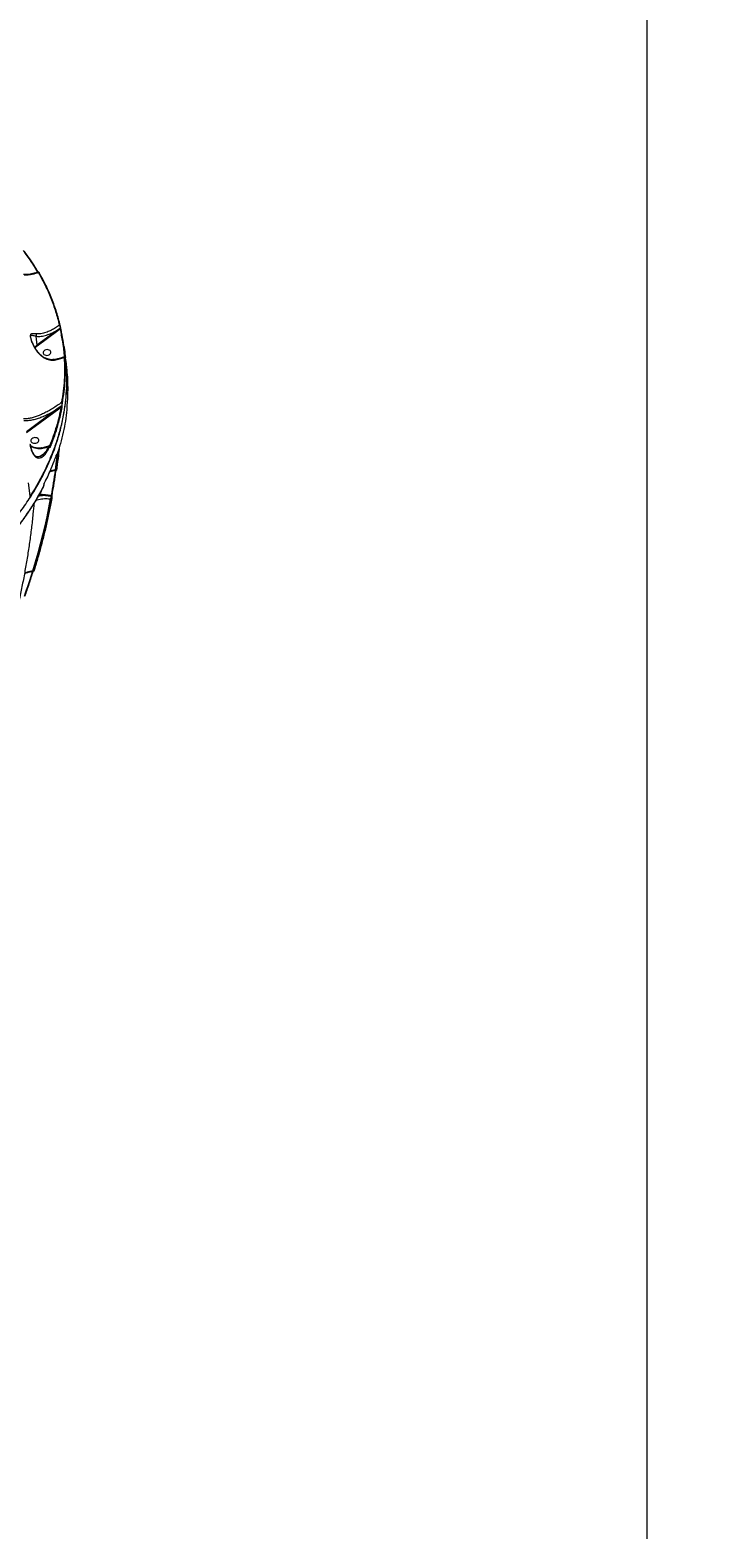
# Model space of a CAD drawing. Header units: millimetres. Extents: x -6028 to 5958, y -6064 to 4137.
# Drawn here: x 2359 to 3122, y -2483 to -789 of the extents above; entities that cross this region are included whole.
import ezdxf

# ---------------------------------------------------------------- set-up
doc = ezdxf.new("R2010")
doc.units = ezdxf.units.MM
for name, color, linetype in [('DIKOM_ОБЪЕКТ', 7, 'Continuous'), ('DIKOM_РАЗМЕР_ЗОНА', 7, 'Continuous'), ('DIKOM_РАЗМЕР_ОБЪЕКТА', 7, 'Continuous')]:
    doc.layers.add(name, color=color, linetype=linetype)
doc.styles.add('style1', font='arial.ttf', dxfattribs={"width": 0.8})
doc.dimstyles.new('1-50', dxfattribs={"dimtxt": 300, "dimasz": 200, "dimexe": 100, "dimexo": 0, "dimgap": 100, "dimtad": 1, "dimtxsty": 'style1', "dimcen": 200, "dimclrd": 7, "dimclre": 7, "dimclrt": 7, "dimadec": 1, "dimazin": 2, "dimtfac": 1, "dimtmove": 0, "dimatfit": 2, "dimfxl": 0, "dimlwd": 25, "dimlwe": 18, "dimarcsym": 0})

# ---------------------------------------------------------------- blocks, each defined once
blk = doc.blocks.new('*D9')
at = {"layer": 'Defpoints', "color": 0, "transparency": 16777216}
for p in [(-6027.6, 1459.6), (4556.6, 1382.7), (4556.6, -5964.4)]:
    blk.add_point(p, dxfattribs=at)
at = {"layer": 'DIKOM_РАЗМЕР_ЗОНА', "color": 7, "lineweight": 18, "transparency": 16777216}
for p, q in [((-6027.6, 1459.6), (-6027.6, -6064.4)), ((4556.6, 1382.7), (4556.6, -6064.4))]:
    blk.add_line(p, q, dxfattribs=at)
at = {"layer": 'DIKOM_РАЗМЕР_ЗОНА', "color": 7, "lineweight": 25, "transparency": 16777216}
blk.add_line((-5827.6, -5964.4), (4356.6, -5964.4), dxfattribs=at)
at = {"layer": 'DIKOM_РАЗМЕР_ЗОНА', "color": 7, "transparency": 16777216}
for points in [[(-5827.6, -5931), (-5827.6, -5997.7), (-6027.6, -5964.4)], [(4356.6, -5931), (4356.6, -5997.7), (4556.6, -5964.4)]]:
    blk.add_solid(points, dxfattribs=at)
at = {"layer": 'DIKOM_РАЗМЕР_ЗОНА', "color": 7, "transparency": 16777216, "insert": (157.1, -5711.2), "char_height": 300, "attachment_point": 5, "style": 'style1'}
blk.add_mtext('10600', dxfattribs=at)
blk = doc.blocks.new('*D10')
at = {"layer": 'Defpoints', "color": 0, "transparency": 16777216}
for p in [(1555.6, 4137.5), (5858.3, 4137.5), (1555.6, -4898.4)]:
    blk.add_point(p, dxfattribs=at)
at = {"layer": 'DIKOM_РАЗМЕР_ЗОНА', "color": 7, "lineweight": 18, "transparency": 16777216}
for p, q in [((1555.6, 4137.5), (5958.3, 4137.5)), ((1555.6, -4898.4), (5958.3, -4898.4))]:
    blk.add_line(p, q, dxfattribs=at)
at = {"layer": 'DIKOM_РАЗМЕР_ЗОНА', "color": 7, "lineweight": 25, "transparency": 16777216}
blk.add_line((5858.3, -4698.4), (5858.3, 3937.5), dxfattribs=at)
at = {"layer": 'DIKOM_РАЗМЕР_ЗОНА', "color": 7, "transparency": 16777216}
for points in [[(5825, 3937.5), (5891.7, 3937.5), (5858.3, 4137.5)], [(5825, -4698.4), (5891.7, -4698.4), (5858.3, -4898.4)]]:
    blk.add_solid(points, dxfattribs=at)
at = {"layer": 'DIKOM_РАЗМЕР_ЗОНА', "color": 7, "transparency": 16777216, "insert": (5605.2, 52.1), "char_height": 300, "attachment_point": 5, "rotation": 90, "style": 'style1'}
blk.add_mtext('9050', dxfattribs=at)
blk = doc.blocks.new('*D11')
at = {"layer": 'Defpoints', "color": 0, "transparency": 16777216}
for p in [(259.4, 2965.6), (1920.5, -3002.3), (4022.6, -3002.3)]:
    blk.add_point(p, dxfattribs=at)
at = {"layer": 'DIKOM_РАЗМЕР_ОБЪЕКТА', "color": 7, "lineweight": 18, "transparency": 16777216}
for p, q in [((259.4, 2965.6), (4122.6, 2965.6)), ((1920.5, -3002.3), (4122.6, -3002.3))]:
    blk.add_line(p, q, dxfattribs=at)
at = {"layer": 'DIKOM_РАЗМЕР_ОБЪЕКТА', "color": 7, "lineweight": 25, "transparency": 16777216}
blk.add_line((4022.6, 2765.6), (4022.6, -2802.3), dxfattribs=at)
at = {"layer": 'DIKOM_РАЗМЕР_ОБЪЕКТА', "color": 7, "transparency": 16777216}
for points in [[(3989.3, 2765.6), (4055.9, 2765.6), (4022.6, 2965.6)], [(3989.3, -2802.3), (4055.9, -2802.3), (4022.6, -3002.3)]]:
    blk.add_solid(points, dxfattribs=at)
at = {"layer": 'DIKOM_РАЗМЕР_ОБЪЕКТА', "color": 7, "transparency": 16777216, "insert": (3769.4, -24.4), "char_height": 300, "attachment_point": 5, "rotation": 90, "style": 'style1'}
blk.add_mtext('6000', dxfattribs=at)
blk = doc.blocks.new('*D12')
at = {"layer": 'Defpoints', "color": 0, "transparency": 16777216}
for p in [(3056.6, 1987.9), (-4028, 676.5), (3056.6, -3714.8)]:
    blk.add_point(p, dxfattribs=at)
at = {"layer": 'DIKOM_РАЗМЕР_ОБЪЕКТА', "color": 7, "lineweight": 18, "transparency": 16777216}
for p, q in [((3056.6, 1987.9), (3056.6, -3814.8)), ((-4028, 676.5), (-4028, -3814.8))]:
    blk.add_line(p, q, dxfattribs=at)
at = {"layer": 'DIKOM_РАЗМЕР_ОБЪЕКТА', "color": 7, "lineweight": 25, "transparency": 16777216}
blk.add_line((-3828, -3714.8), (2856.6, -3714.8), dxfattribs=at)
at = {"layer": 'DIKOM_РАЗМЕР_ОБЪЕКТА', "color": 7, "transparency": 16777216}
for points in [[(-3828, -3681.4), (-3828, -3748.1), (-4028, -3714.8)], [(2856.6, -3681.4), (2856.6, -3748.1), (3056.6, -3714.8)]]:
    blk.add_solid(points, dxfattribs=at)
at = {"layer": 'DIKOM_РАЗМЕР_ОБЪЕКТА', "color": 7, "transparency": 16777216, "insert": (20, -3461.6), "char_height": 300, "attachment_point": 5, "style": 'style1'}
blk.add_mtext('7100', dxfattribs=at)

msp = doc.modelspace()

# ---------------------------------------------------------------- linework, layer by layer
at = {"layer": 'DIKOM_ОБЪЕКТ', "color": 7, "linetype": 'Continuous', "lineweight": 15}
for p, q in [((2390.516, -1128.001), (2367.25, -1145.219)), ((2367.636, -1145.805), (2390.901, -1128.588)), ((2390.901, -1128.588), (2393.468, -1126.668)), ((2366.066, -1134.91), (2367.25, -1145.219)), ((2398.154, -1158.464), (2397.97, -1158.535)), ((2398.3, -1158.778), (2398.323, -1159.005)), ((2399.703, -1160.879), (2400.033, -1163.856)), ((2391.502, -1216.428), (2355.42, -1243.131)), ((2355.577, -1243.887), (2391.886, -1217.016)), ((2395.646, -1213.39), (2391.502, -1216.428)), ((2391.886, -1217.016), (2394.689, -1214.927)), ((2381.664, -1258.886), (2381.393, -1258.99)), ((2381.664, -1258.886), (2381.46, -1259.031)), ((2367.327, -1271.196), (2367.24, -1271.174)), ((2388.508, -1286.894), (2387.933, -1286.986)), ((2387.933, -1286.986), (2387.944, -1286.983)), ((2388.793, -1286.109), (2388.152, -1286.211)), ((2359.916, -1315.358), (2359.751, -1315.62)), ((2369.46, -1314.284), (2377.135, -1315.005)), ((2377.179, -1314.301), (2369.834, -1313.611)), ((2383.213, -1314.9), (2377.179, -1314.301)), ((2382.839, -1318.755), (2383.452, -1318.812)), ((2383.151, -1315.542), (2383.522, -1315.577)), ((2383.337, -1314.912), (2383.213, -1314.9)), ((2384.125, -1315.957), (2384.128, -1315.97)), ((2384.19, -1318.319), (2384.192, -1318.304)), ((2363.042, -1400.805), (2362.589, -1400.877)), ((2362.589, -1400.877), (2362.599, -1400.875)), ((2363.462, -1399.998), (2362.808, -1400.103))]:
    msp.add_line(p, q, dxfattribs=at)
at = {"layer": 'DIKOM_ОБЪЕКТ', "color": 7, "linetype": 'Continuous', "lineweight": 15, "flags": 128}
for points in [[(2368.951, -1062.895), (2369.126, -1062.855), (2369.296, -1062.842), (2369.455, -1062.856), (2369.597, -1062.897), (2369.717, -1062.963), (2369.812, -1063.052), (2369.877, -1063.161), (2369.91, -1063.285)], [(2367.25, -1145.219), (2365.637, -1146.604), (2364.685, -1147.645)], [(2365.031, -1148.304), (2365.993, -1147.226), (2367.636, -1145.805)], [(2382.761, -1154.555), (2383.146, -1153.662), (2383.173, -1152.746), (2382.838, -1151.883), (2382.171, -1151.142), (2381.223, -1150.583), (2380.073, -1150.251), (2378.814, -1150.173), (2377.547, -1150.356), (2376.374, -1150.784), (2375.392, -1151.424), (2374.68, -1152.222), (2374.295, -1153.115), (2374.268, -1154.03), (2374.603, -1154.893), (2375.27, -1155.635), (2376.218, -1156.194), (2377.368, -1156.526), (2378.627, -1156.603), (2379.895, -1156.421), (2381.067, -1155.992), (2382.049, -1155.353), (2382.761, -1154.555)], [(2368.922, -1253.953), (2369.307, -1253.06), (2369.333, -1252.145), (2368.999, -1251.282), (2368.331, -1250.541), (2367.384, -1249.982), (2366.234, -1249.65), (2364.974, -1249.572), (2363.707, -1249.755), (2362.535, -1250.183), (2361.553, -1250.822), (2360.841, -1251.621), (2360.455, -1252.514), (2360.429, -1253.429), (2360.763, -1254.292), (2361.431, -1255.033), (2362.378, -1255.593), (2363.528, -1255.925), (2364.788, -1256.002), (2366.055, -1255.82), (2367.227, -1255.391), (2368.209, -1254.752), (2368.922, -1253.953)], [(2382.029, -1259.815), (2382.051, -1259.973), (2382.015, -1260.21)], [(2388.152, -1286.211), (2389.476, -1276.168), (2390.46, -1267.842)], [(2391.498, -1264.101), (2391.284, -1266.08), (2390.114, -1276.086), (2388.793, -1286.109)], [(2388.989, -1269.623), (2389.009, -1269.55), (2389.014, -1269.418)], [(2389.958, -1269.092), (2389.973, -1269.03), (2389.978, -1268.901)], [(2387.897, -1287.049), (2387.453, -1290.102), (2386.921, -1293.642), (2386.37, -1297.183), (2385.801, -1300.725), (2385.213, -1304.27), (2384.607, -1307.815), (2383.981, -1311.363), (2383.337, -1314.912)], [(2387.944, -1286.983), (2387.97, -1286.971), (2388.04, -1286.885), (2388.095, -1286.726), (2388.132, -1286.499), (2388.152, -1286.211)], [(2359.827, -1315.34), (2357.958, -1300.584)], [(2362.808, -1400.103), (2365.84, -1389.919), (2368.721, -1379.737), (2371.452, -1369.559), (2374.033, -1359.384), (2376.462, -1349.215), (2378.739, -1339.053), (2380.865, -1328.899), (2382.839, -1318.755)], [(2383.452, -1318.812), (2381.481, -1328.936), (2379.359, -1339.07), (2377.085, -1349.212), (2374.661, -1359.361), (2372.086, -1369.515), (2369.361, -1379.674), (2366.486, -1389.835), (2363.462, -1399.998)], [(2383.522, -1315.577), (2383.67, -1315.601), (2383.804, -1315.641), (2383.919, -1315.697), (2384.011, -1315.766), (2384.079, -1315.848), (2384.121, -1315.939), (2384.125, -1315.957)], [(2362.105, -1401.016), (2361.152, -1404.08), (2360.026, -1407.646), (2358.881, -1411.212), (2357.718, -1414.777), (2356.537, -1418.342), (2355.338, -1421.908), (2354.121, -1425.472), (2352.885, -1429.036)], [(2362.599, -1400.875), (2362.627, -1400.863), (2362.697, -1400.776), (2362.752, -1400.617), (2362.789, -1400.39), (2362.808, -1400.103)]]:
    msp.add_lwpolyline(points, dxfattribs=at)
at = {"layer": 'DIKOM_ОБЪЕКТ', "color": 7, "linetype": 'Continuous', "lineweight": 15}
for centre, radius, start, end in [((2391.452, -1127.808), 0.955, 191.61769, 234.742184), ((2392.95, -1123.21), 0.819, 18.52094, 107.004617), ((2393.737, -1127.465), 0.841, 18.995402, 108.614421), ((2393.586, -1125.094), 0.543, 295.452645, 6.43666), ((2368.178, -1145.028), 0.947, 191.651659, 235.138817), ((2398.281, -1159.882), 0.911, 18.503037, 100.567102), ((2398.359, -1159.36), 0.919, 18.861791, 102.898211), ((2399.687, -1168.26), 0.756, 318.851987, 5.957035), ((2392.438, -1216.236), 0.956, 191.62228, 234.74675), ((2394.744, -1215.989), 1.064, 18.025845, 92.967056), ((2395.144, -1210.871), 1.042, 17.880293, 91.823254), ((2395.377, -1212.835), 0.616, 295.891042, 340.326543), ((2376.427, -1267.25), 1.114, 3.046718, 78.349201), ((2380.194, -1260.869), 1.158, 13.050739, 82.179525), ((2381.563, -1260.071), 1.189, 16.960626, 85.081882), ((2388.569, -1268.862), 0.973, 289.809898, 341.9468), ((2388.838, -1285.387), 0.723, 266.440811, 345.422634), ((2374.6, -1302.927), 0.404, 326.481324, 0.083533), ((2375.044, -1301.059), 0.44, 331.785933, 6.829893), ((2358.928, -1315.083), 1, 265.722817, 327.177912), ((2358.918, -1314.656), 1.138, 273.757208, 323.023321), ((2359.416, -1315.404), 0.416, 327.085005, 8.799459), ((2373.974, -1305.27), 0.432, 328.696487, 6.929184), ((2378.143, -1314.715), 1.049, 156.744376, 196.03056), ((2377.812, -1316.645), 5.452, 337.228559, 11.66495), ((2384.221, -1315.322), 1.092, 157.25716, 191.62914), ((2383.401, -1314.211), 0.704, 264.776916, 343.123555), ((2383.518, -1318.112), 0.703, 264.665592, 342.93042), ((2363.55, -1399.313), 0.69, 262.641253, 334.391988)]:
    msp.add_arc(centre, radius, start, end, dxfattribs=at)
for points, knots in [([(2351.617, -1038.251), (2354.558, -1042.253), (2360.368, -1050.158), (2365.354, -1058.38), (2367.816, -1062.44)], [0, 0, 0, 0, 0.5063165, 1, 1, 1, 1]), ([(2368.501, -1062.25), (2368.426, -1062.123), (2367.347, -1060.292), (2364.323, -1055.365), (2359.383, -1047.804), (2355.154, -1042.069), (2353.132, -1039.327)], [0, 0, 0, 0, 0.01616249, 0.23388253, 0.63359033, 1, 1, 1, 1]), ([(2352.14, -1064.972), (2353.055, -1064.983), (2354.95, -1065.004), (2357.963, -1064.742), (2361.115, -1064.261), (2364.322, -1063.519), (2366.725, -1062.849), (2368.045, -1062.357), (2368.29, -1062.266)], [0, 0, 0, 0, 0.18068688, 0.37421361, 0.5682416, 0.76230015, 0.95594265, 1, 1, 1, 1]), ([(2352.983, -1065.592), (2353.266, -1065.598), (2354.714, -1065.63), (2357.419, -1065.512), (2361.166, -1065.01), (2365.031, -1064.173), (2367.639, -1063.323), (2368.951, -1062.895)], [0, 0, 0, 0, 0.05639684, 0.28829164, 0.52276814, 0.76000622, 1, 1, 1, 1]), ([(2368.3, -1062.305), (2368.384, -1062.276), (2368.585, -1062.206), (2368.908, -1062.248), (2369.206, -1062.371), (2369.451, -1062.56), (2369.673, -1062.807), (2369.807, -1063.049), (2369.883, -1063.188)], [0, 0, 0, 0, 0.11929629, 0.28369008, 0.42775877, 0.57007701, 0.75356778, 1, 1, 1, 1]), ([(2368.31, -1062.32), (2368.331, -1062.305), (2368.407, -1062.251), (2368.631, -1062.426), (2368.844, -1062.739), (2368.951, -1062.895)], [0, 0, 0, 0, 0.16126041, 0.58052992, 1, 1, 1, 1]), ([(2368.951, -1062.895), (2371.556, -1067.654), (2376.765, -1077.171), (2383.2, -1091.93), (2388.688, -1106.995), (2391.369, -1117.283), (2392.71, -1122.427)], [0, 0, 0, 0, 0.2485947, 0.49719057, 0.74859478, 1, 1, 1, 1]), ([(2393.727, -1122.95), (2392.399, -1117.852), (2389.744, -1107.656), (2384.283, -1092.61), (2377.829, -1077.756), (2372.55, -1068.109), (2369.91, -1063.285)], [0, 0, 0, 0, 0.24859481, 0.49718899, 0.74859468, 1, 1, 1, 1]), ([(2366.112, -1132.338), (2365.262, -1132.247), (2363.546, -1132.061), (2361.776, -1132.104), (2360.713, -1132.446), (2360.164, -1133.014), (2359.871, -1133.731), (2359.795, -1134.943), (2360.1, -1137.021), (2360.781, -1139.467), (2361.665, -1141.905), (2362.909, -1144.819), (2364.917, -1148.626), (2368.053, -1153.098), (2371.614, -1156.742), (2375.219, -1159.352), (2378.375, -1160.942), (2381.518, -1161.881), (2384.374, -1162.241), (2386.181, -1162.054), (2387.014, -1161.968)], [0, 0, 0, 0, 0.07531362, 0.15211889, 0.21318575, 0.24413291, 0.27568658, 0.3129814, 0.35060097, 0.40122294, 0.43787617, 0.4745858, 0.55079257, 0.64033738, 0.73264573, 0.79299934, 0.85494159, 0.90477577, 0.9561047, 1, 1, 1, 1]), ([(2360.14, -1136.122), (2360.128, -1136.051), (2360.1, -1135.889), (2360.072, -1135.32), (2360.122, -1134.603), (2360.417, -1134.124), (2360.955, -1133.832), (2361.974, -1133.851), (2363.665, -1134.213), (2365.234, -1134.675), (2366.067, -1134.9), (2366.067, -1134.9)], [0, 0, 0, 0, 0.01333654, 0.03077627, 0.1376334, 0.23130247, 0.32532553, 0.51559321, 0.7576312, 0.99974244, 1, 1, 1, 1]), ([(2366.066, -1134.91), (2366.645, -1134.988), (2368.096, -1135.184), (2370.569, -1135.178), (2373.502, -1134.856), (2376.575, -1134.201), (2380.331, -1133.047), (2384.979, -1131.159), (2388.6, -1129.094), (2390.516, -1128.001)], [0, 0, 0, 0, 0.08228495, 0.20612317, 0.32998036, 0.45733759, 0.58470259, 0.78023301, 1, 1, 1, 1]), ([(2366.112, -1132.338), (2366.131, -1132.379), (2366.264, -1132.663), (2366.405, -1133.254), (2366.378, -1134.122), (2366.171, -1134.641), (2366.067, -1134.9)], [0, 0, 0, 0, 0.05444199, 0.37669159, 0.68833643, 1, 1, 1, 1]), ([(2392.71, -1122.427), (2391.2, -1123.495), (2388.164, -1125.642), (2383.543, -1128.253), (2378.502, -1130.541), (2374.089, -1131.875), (2370.409, -1132.433), (2368.041, -1132.53), (2366.656, -1132.393), (2366.112, -1132.338)], [0, 0, 0, 0, 0.161024907, 0.323856659, 0.493661257, 0.708322821, 0.818537442, 0.928736592, 1, 1, 1, 1]), ([(2393.82, -1125.585), (2393.707, -1125.668), (2392.608, -1126.481), (2391.505, -1127.282), (2390.516, -1128.001)], [0, 0, 0, 0, 0.10292878, 1, 1, 1, 1]), ([(2392.71, -1122.427), (2392.782, -1122.559), (2392.961, -1122.887), (2393.237, -1123.52), (2393.498, -1124.252), (2393.705, -1124.965), (2393.781, -1125.376), (2393.82, -1125.585)], [0, 0, 0, 0, 0.157641722, 0.393172495, 0.599118652, 0.796717709, 1, 1, 1, 1]), ([(2393.82, -1125.585), (2393.818, -1125.616), (2393.816, -1125.669), (2393.794, -1125.796), (2393.749, -1125.977), (2393.665, -1126.227), (2393.568, -1126.465), (2393.497, -1126.609), (2393.468, -1126.668)], [0, 0, 0, 0, 0.07901908, 0.13563311, 0.30291246, 0.51908456, 0.80234636, 1, 1, 1, 1]), ([(2393.468, -1126.668), (2394.55, -1131.92), (2396.716, -1142.44), (2397.674, -1153.118), (2398.154, -1158.464)], [0, 0, 0, 0, 0.49927361, 1, 1, 1, 1]), ([(2394.126, -1125.033), (2394.107, -1124.905), (2394.068, -1124.648), (2393.986, -1124.187), (2393.892, -1123.704), (2393.802, -1123.276), (2393.748, -1123.044), (2393.727, -1122.95)], [0, 0, 0, 0, 0.19200961, 0.38357287, 0.59019357, 0.83408369, 1, 1, 1, 1]), ([(2394.532, -1127.191), (2394.51, -1127.094), (2394.457, -1126.852), (2394.366, -1126.405), (2394.271, -1125.903), (2394.187, -1125.428), (2394.147, -1125.165), (2394.126, -1125.033)], [0, 0, 0, 0, 0.16551805, 0.41205846, 0.62002468, 0.80967381, 1, 1, 1, 1]), ([(2399.229, -1159.063), (2399.194, -1158.59), (2399.023, -1156.225), (2398.422, -1149.699), (2397.095, -1139.514), (2395.387, -1131.301), (2394.532, -1127.191)], [0, 0, 0, 0, 0.04413857, 0.22071887, 0.61001517, 1, 1, 1, 1]), ([(2397.574, -1146.849), (2396.925, -1143.102), (2396.166, -1138.722), (2394.97, -1134.42), (2394.797, -1133.798)], [0, 0, 0, 0, 0.85547663, 1, 1, 1, 1]), ([(2360.134, -1136.123), (2360.135, -1136.139), (2360.148, -1136.344), (2360.263, -1136.996), (2360.502, -1138.046), (2360.872, -1139.337), (2361.401, -1140.866), (2362.101, -1142.61), (2363.026, -1144.622), (2364.293, -1147.02), (2365.922, -1149.638), (2367.87, -1152.243), (2369.966, -1154.564), (2372.17, -1156.564), (2374.456, -1158.226), (2376.668, -1159.481), (2378.816, -1160.374), (2380.916, -1160.928), (2383.079, -1161.191), (2384.809, -1161.222), (2385.76, -1161.067), (2386.025, -1161.023)], [0, 0, 0, 0, 0.00233135, 0.03059017, 0.05920332, 0.09529318, 0.13476335, 0.17978982, 0.23254121, 0.29615446, 0.37775795, 0.45795358, 0.53526502, 0.60931239, 0.6801961, 0.74846003, 0.80271585, 0.86000015, 0.91834427, 0.97717404, 1, 1, 1, 1]), ([(2366.067, -1134.9), (2366.067, -1134.901), (2366.066, -1134.904), (2366.066, -1134.907), (2366.066, -1134.909), (2366.066, -1134.91)], [0, 0, 0, 0, 0.33046772, 0.78303299, 1, 1, 1, 1]), ([(2397.945, -1146.539), (2398.1, -1147.657), (2398.675, -1151.808), (2399.145, -1155.968), (2399.488, -1159.007)], [0, 0, 0, 0, 0.26930898, 1, 1, 1, 1]), ([(2382.286, -1274.501), (2382.626, -1273.754), (2385.462, -1267.529), (2389.596, -1255.634), (2394.571, -1238.887), (2397.945, -1222.832), (2400.06, -1207.525), (2401.108, -1192.971), (2401.091, -1178.434), (2400.585, -1167.724), (2399.779, -1161.912), (2399.637, -1160.887)], [0, 0, 0, 0, 0.02021175, 0.16827346, 0.31609932, 0.46346018, 0.59018656, 0.71758571, 0.84513554, 0.9726854, 1, 1, 1, 1]), ([(2399.372, -1159.019), (2399.859, -1163.638), (2400.933, -1173.828), (2401.019, -1189.714), (2399.971, -1205.797), (2397.813, -1221.106), (2394.808, -1235.627), (2390.779, -1250.106), (2386.653, -1262.439), (2383.493, -1269.873), (2382.349, -1272.564)], [0, 0, 0, 0, 0.12264645, 0.27056571, 0.41801969, 0.5448256, 0.67230608, 0.79993575, 0.92756641, 1, 1, 1, 1]), ([(2386.054, -1161.201), (2387.129, -1161.033), (2389.332, -1160.688), (2392.73, -1159.862), (2395.576, -1159.039), (2397.262, -1158.408), (2397.791, -1158.21)], [0, 0, 0, 0, 0.27905789, 0.572341843, 0.865823964, 1, 1, 1, 1]), ([(2387.014, -1161.968), (2386.997, -1161.936), (2386.884, -1161.732), (2386.636, -1161.415), (2386.314, -1161.183), (2386.123, -1161.226), (2386.055, -1161.241)], [0, 0, 0, 0, 0.06198854, 0.39775338, 0.78381856, 1, 1, 1, 1]), ([(2387.014, -1161.968), (2389.007, -1161.587), (2392.679, -1160.887), (2396.408, -1159.583), (2398.114, -1158.987)], [0, 0, 0, 0, 0.5425594, 1, 1, 1, 1]), ([(2398.114, -1158.987), (2398.293, -1163.191), (2398.652, -1171.601), (2398.228, -1184.305), (2397.156, -1197.057), (2395.792, -1205.572), (2395.111, -1209.83)], [0, 0, 0, 0, 0.24909778, 0.49819465, 0.74909687, 1, 1, 1, 1]), ([(2396.136, -1210.551), (2396.815, -1206.315), (2398.172, -1197.842), (2399.252, -1185.092), (2399.686, -1172.328), (2399.325, -1163.838), (2399.145, -1159.593)], [0, 0, 0, 0, 0.249096297, 0.498193287, 0.749096308, 1, 1, 1, 1]), ([(2397.793, -1158.235), (2397.799, -1158.232), (2397.91, -1158.168), (2398.169, -1158.155), (2398.493, -1158.214), (2398.747, -1158.358), (2398.918, -1158.524), (2399.027, -1158.688), (2399.088, -1158.827), (2399.12, -1158.929), (2399.147, -1159.041), (2399.166, -1159.139), (2399.184, -1159.276), (2399.192, -1159.333)], [0, 0, 0, 0, 0.00832542, 0.15622549, 0.29762406, 0.41104612, 0.50718118, 0.58876671, 0.65458123, 0.70684752, 0.76860484, 0.90358694, 1, 1, 1, 1]), ([(2397.81, -1158.258), (2397.814, -1158.248), (2397.836, -1158.193), (2397.941, -1158.416), (2398.056, -1158.797), (2398.114, -1158.987)], [0, 0, 0, 0, 0.1060328, 0.55497981, 1, 1, 1, 1]), ([(2399.145, -1159.593), (2399.138, -1159.465), (2399.124, -1159.21), (2399.129, -1159.051), (2399.151, -1159.076), (2399.178, -1159.245), (2399.191, -1159.323)], [0, 0, 0, 0, 0.26327693, 0.52665971, 0.78133752, 1, 1, 1, 1]), ([(2399.149, -1159.638), (2399.15, -1159.664), (2399.153, -1159.717), (2399.158, -1159.789), (2399.161, -1159.827)], [0, 0, 0, 0, 0.46928093, 1, 1, 1, 1]), ([(2399.187, -1159.285), (2399.192, -1159.315), (2399.201, -1159.378), (2399.208, -1159.413), (2399.206, -1159.404), (2399.206, -1159.403)], [0, 0, 0, 0, 0.45983207, 0.96744875, 1, 1, 1, 1]), ([(2399.191, -1159.323), (2399.203, -1159.401), (2399.23, -1159.568), (2399.25, -1159.593), (2399.253, -1159.437), (2399.237, -1159.188), (2399.229, -1159.063)], [0, 0, 0, 0, 0.22136234, 0.47438688, 0.7372496, 1, 1, 1, 1]), ([(2400.05, -1164.016), (2400.248, -1165.73), (2400.618, -1168.937), (2400.906, -1172.154), (2401.04, -1173.652)], [0, 0, 0, 0, 0.53417606, 1, 1, 1, 1]), ([(2401.054, -1173.651), (2401.127, -1174.351), (2401.592, -1178.825), (2402.037, -1187.12), (2402.189, -1199.524), (2401.606, -1208.152), (2401.282, -1212.957)], [0, 0, 0, 0, 0.05384853, 0.3440351, 0.63464322, 1, 1, 1, 1]), ([(2395.111, -1209.83), (2393.498, -1211.013), (2390.193, -1213.438), (2385.18, -1216.692), (2380.073, -1219.688), (2374.97, -1222.326), (2370.014, -1224.519), (2365.254, -1226.26), (2360.678, -1227.512), (2356.184, -1228.316), (2353.395, -1228.237), (2352.002, -1228.197)], [0, 0, 0, 0, 0.10795733, 0.22126403, 0.33457079, 0.44978331, 0.56498565, 0.67206958, 0.77912954, 0.88962115, 1, 1, 1, 1]), ([(2352.647, -1230.063), (2353.862, -1230.138), (2356.449, -1230.297), (2360.801, -1229.725), (2365.52, -1228.666), (2370.481, -1227.083), (2375.58, -1225.063), (2380.823, -1222.597), (2386.139, -1219.758), (2389.714, -1217.538), (2391.502, -1216.428)], [0, 0, 0, 0, 0.1069972, 0.22792387, 0.35335112, 0.47880953, 0.60792481, 0.73705337, 0.86852727, 1, 1, 1, 1]), ([(2394.689, -1214.927), (2393.926, -1218.607), (2392.401, -1225.969), (2389.387, -1236.984), (2385.886, -1247.972), (2383.072, -1255.248), (2381.664, -1258.886)], [0, 0, 0, 0, 0.24931431, 0.49862823, 0.74931402, 1, 1, 1, 1]), ([(2382.7, -1259.724), (2382.887, -1259.257), (2383.82, -1256.922), (2386.141, -1250.834), (2389.342, -1241.411), (2392.921, -1229.063), (2394.741, -1220.454), (2395.755, -1215.66)], [0, 0, 0, 0, 0.03216705, 0.16083484, 0.41820907, 0.67595652, 1, 1, 1, 1]), ([(2401.141, -1218.069), (2400.64, -1222.309), (2399.637, -1230.787), (2397.17, -1243.516), (2394.055, -1256.238), (2391.337, -1264.68), (2389.978, -1268.901)], [0, 0, 0, 0, 0.24909695, 0.49819422, 0.74909742, 1, 1, 1, 1]), ([(2395.646, -1213.39), (2395.64, -1213.419), (2395.627, -1213.477), (2395.573, -1213.61), (2395.451, -1213.852), (2395.187, -1214.271), (2394.916, -1214.644), (2394.728, -1214.879), (2394.689, -1214.927)], [0, 0, 0, 0, 0.04609527, 0.0901112, 0.21009436, 0.45979958, 0.88916342, 1, 1, 1, 1]), ([(2395.111, -1209.83), (2395.125, -1209.908), (2395.2, -1210.322), (2395.332, -1211.117), (2395.477, -1212.095), (2395.578, -1212.834), (2395.623, -1213.2), (2395.646, -1213.39)], [0, 0, 0, 0, 0.0825581, 0.43509613, 0.67725827, 0.83298748, 1, 1, 1, 1]), ([(2395.755, -1215.66), (2395.768, -1215.593), (2395.83, -1215.259), (2395.91, -1214.66), (2395.963, -1213.939), (2395.976, -1213.416), (2395.964, -1213.168), (2395.957, -1213.043)], [0, 0, 0, 0, 0.09510421, 0.47196662, 0.715815, 0.85723538, 1, 1, 1, 1]), ([(2395.957, -1213.043), (2395.951, -1212.922), (2395.939, -1212.681), (2395.951, -1212.178), (2396, -1211.49), (2396.071, -1210.927), (2396.125, -1210.612), (2396.136, -1210.551)], [0, 0, 0, 0, 0.14559176, 0.29000248, 0.53210725, 0.9098037, 1, 1, 1, 1]), ([(2401.217, -1215.576), (2401.223, -1215.697), (2401.234, -1215.938), (2401.234, -1216.442), (2401.215, -1217.13), (2401.177, -1217.693), (2401.147, -1218.008), (2401.141, -1218.069)], [0, 0, 0, 0, 0.14560407, 0.28995649, 0.5321282, 0.90978935, 1, 1, 1, 1]), ([(2401.282, -1212.957), (2401.277, -1213.024), (2401.249, -1213.358), (2401.215, -1213.958), (2401.198, -1214.68), (2401.199, -1215.203), (2401.211, -1215.452), (2401.217, -1215.576)], [0, 0, 0, 0, 0.09507698, 0.471959535, 0.715804594, 0.857258474, 1, 1, 1, 1]), ([(2359.361, -1257.222), (2359.674, -1258.716), (2360.305, -1261.729), (2361.463, -1264.991), (2362.613, -1267.392), (2363.687, -1269.11), (2364.863, -1270.513), (2366.121, -1271.571), (2367.438, -1272.271), (2368.81, -1272.623), (2370.24, -1272.617), (2371.699, -1272.245), (2373.161, -1271.521), (2374.624, -1270.448), (2376.092, -1269.041), (2377.057, -1267.808), (2377.539, -1267.191)], [0, 0, 0, 0, 0.10130484, 0.20432369, 0.26954655, 0.33477034, 0.40187683, 0.46898396, 0.53439545, 0.59980811, 0.66713128, 0.73445244, 0.7998919, 0.86533174, 0.9326654, 1, 1, 1, 1]), ([(2359.487, -1256.788), (2359.513, -1256.941), (2359.699, -1258.057), (2360.15, -1259.931), (2360.837, -1262.372), (2361.626, -1264.535), (2362.491, -1266.423), (2363.422, -1268.013), (2364.402, -1269.298), (2365.415, -1270.264), (2366.362, -1270.904), (2366.975, -1271.098), (2367.242, -1271.182)], [0, 0, 0, 0, 0.01791812, 0.13115372, 0.24466501, 0.35799152, 0.47074893, 0.58266276, 0.69364863, 0.80407551, 0.91476781, 1, 1, 1, 1]), ([(2359.837, -1258.461), (2360.392, -1258.776), (2361.686, -1259.509), (2363.818, -1260.331), (2366.132, -1260.954), (2368.386, -1261.25), (2370.419, -1261.289), (2371.642, -1261.102), (2372.179, -1261.02)], [0, 0, 0, 0, 0.142369, 0.33214531, 0.51508899, 0.69117464, 0.8643465, 1, 1, 1, 1]), ([(2359.951, -1258.971), (2360.528, -1259.304), (2362.154, -1260.246), (2365.039, -1261.223), (2368.501, -1261.865), (2371.173, -1261.863), (2372.644, -1261.639), (2373.001, -1261.585)], [0, 0, 0, 0, 0.1420544, 0.40100751, 0.65382485, 0.91602287, 1, 1, 1, 1]), ([(2366.436, -1270.884), (2366.734, -1270.968), (2367.655, -1271.228), (2369.36, -1271.008), (2371.518, -1270.232), (2373.778, -1268.812), (2375.505, -1267.329), (2376.467, -1266.348), (2376.652, -1266.16)], [0, 0, 0, 0, 0.100766205, 0.311726691, 0.524116372, 0.737198917, 0.949590093, 1, 1, 1, 1]), ([(2376.652, -1266.16), (2375.734, -1267.28), (2374.343, -1268.979), (2372.43, -1270.369), (2370.525, -1271.318), (2368.798, -1271.62), (2367.622, -1271.281), (2367.327, -1271.196)], [0, 0, 0, 0, 0.297140754, 0.450147696, 0.603151333, 0.900273287, 1, 1, 1, 1]), ([(2373.001, -1261.585), (2372.982, -1261.558), (2372.908, -1261.45), (2372.709, -1261.221), (2372.44, -1261.022), (2372.256, -1261.065), (2372.186, -1261.081)], [0, 0, 0, 0, 0.07107199, 0.28290837, 0.73026929, 1, 1, 1, 1]), ([(2372.187, -1261.043), (2372.218, -1261.039), (2373.335, -1260.88), (2375.599, -1260.347), (2378.346, -1259.636), (2379.982, -1259.06), (2380.496, -1258.879)], [0, 0, 0, 0, 0.01125196, 0.4132912, 0.81573629, 1, 1, 1, 1]), ([(2373.001, -1261.585), (2374.214, -1261.346), (2376.649, -1260.866), (2379.114, -1260.104), (2380.352, -1259.722)], [0, 0, 0, 0, 0.49786769, 1, 1, 1, 1]), ([(2380.352, -1259.722), (2379.765, -1260.931), (2378.582, -1263.367), (2377.298, -1265.224), (2376.652, -1266.16)], [0, 0, 0, 0, 0.49648383, 1, 1, 1, 1]), ([(2377.539, -1267.191), (2378.191, -1266.249), (2379.504, -1264.35), (2380.713, -1261.861), (2381.323, -1260.608)], [0, 0, 0, 0, 0.49649214, 1, 1, 1, 1]), ([(2380.502, -1258.907), (2380.502, -1258.907), (2380.478, -1258.872), (2380.413, -1259.1), (2380.372, -1259.515), (2380.352, -1259.722)], [0, 0, 0, 0, 0.00095517, 0.50304537, 1, 1, 1, 1]), ([(2380.509, -1258.922), (2380.617, -1258.888), (2380.861, -1258.81), (2381.284, -1258.89), (2381.651, -1259.115), (2381.89, -1259.436), (2382.002, -1259.665), (2382.022, -1259.802), (2382.025, -1259.817)], [0, 0, 0, 0, 0.1699273, 0.38211502, 0.59624098, 0.78195089, 0.97586905, 1, 1, 1, 1]), ([(2381.323, -1260.608), (2381.399, -1260.458), (2381.551, -1260.163), (2381.757, -1259.976), (2381.922, -1259.977), (2381.985, -1260.134), (2382.015, -1260.21)], [0, 0, 0, 0, 0.297476031, 0.589031521, 0.802884466, 1, 1, 1, 1]), ([(2389.014, -1269.418), (2388.848, -1269.887), (2388.019, -1272.237), (2385.766, -1278.352), (2383.367, -1283.949), (2381.766, -1287.686)], [0, 0, 0, 0, 0.076714169, 0.383597369, 1, 1, 1, 1]), ([(2382.015, -1260.21), (2382.022, -1260.232), (2382.051, -1260.329), (2382.13, -1260.437), (2382.283, -1260.423), (2382.484, -1260.202), (2382.626, -1259.887), (2382.7, -1259.724)], [0, 0, 0, 0, 0.04911994, 0.21794133, 0.42670414, 0.70225294, 1, 1, 1, 1]), ([(2389.955, -1269.092), (2389.944, -1269.126), (2389.86, -1269.392), (2389.709, -1269.703), (2389.382, -1270.061), (2389.048, -1270.256), (2388.812, -1270.269), (2388.711, -1270.274)], [0, 0, 0, 0, 0.058670883, 0.448317564, 0.664862515, 0.855099423, 1, 1, 1, 1]), ([(2389.057, -1269.459), (2389.057, -1269.458), (2389.062, -1269.45), (2389.041, -1269.49), (2389.016, -1269.544), (2388.996, -1269.608), (2388.991, -1269.623)], [0, 0, 0, 0, 0.02373191, 0.40157812, 0.85870769, 1, 1, 1, 1]), ([(2389.495, -1269.164), (2389.473, -1269.086), (2389.426, -1268.919), (2389.306, -1268.892), (2389.161, -1269.046), (2389.063, -1269.294), (2389.014, -1269.418)], [0, 0, 0, 0, 0.22138486, 0.47440956, 0.73731912, 1, 1, 1, 1]), ([(2389.978, -1268.901), (2389.929, -1269.028), (2389.831, -1269.281), (2389.686, -1269.438), (2389.564, -1269.412), (2389.517, -1269.242), (2389.495, -1269.164)], [0, 0, 0, 0, 0.26322652, 0.52667983, 0.78133269, 1, 1, 1, 1]), ([(2392.505, -1260.726), (2392.198, -1263.74), (2391.437, -1271.238), (2390.372, -1279.529), (2389.644, -1284.8), (2389.538, -1285.569)], [0, 0, 0, 0, 0.36472836, 0.90731732, 1, 1, 1, 1]), ([(1869.858, -1503.52), (1874.266, -1504.119), (1886.231, -1505.746), (1906.044, -1507.63), (1929.308, -1508.919), (1952.779, -1509.255), (1976.342, -1508.655), (1999.887, -1507.114), (2023.342, -1504.632), (2046.665, -1501.192), (2069.82, -1496.818), (2092.735, -1491.534), (2115.307, -1485.366), (2137.427, -1478.339), (2159.023, -1470.469), (2180.048, -1461.753), (2200.479, -1452.22), (2220.257, -1441.908), (2239.291, -1430.867), (2257.492, -1419.147), (2274.795, -1406.777), (2291.152, -1393.767), (2306.555, -1380.15), (2320.965, -1365.973), (2334.318, -1351.305), (2346.545, -1336.211), (2357.61, -1320.738), (2367.43, -1304.896), (2375.768, -1289.482), (2380.22, -1279.248), (2382.286, -1274.501)], [0, 0, 0, 0, 0.021195727, 0.05753671, 0.093992063, 0.130505553, 0.167019531, 0.203474756, 0.239815619, 0.276156516, 0.312611704, 0.349125397, 0.385639191, 0.422094433, 0.458435268, 0.494776144, 0.53123148, 0.567745245, 0.604258856, 0.640714211, 0.677055026, 0.713395874, 0.74985117, 0.786364873, 0.822878616, 0.859333849, 0.895674717, 0.932015497, 0.968470812, 1, 1, 1, 1]), ([(2382.349, -1272.564), (2381.519, -1274.616), (2378.803, -1281.329), (2373.218, -1292.532), (2366.506, -1304.742), (2361.761, -1312.272), (2359.827, -1315.34)], [0, 0, 0, 0, 0.14072911, 0.46043354, 0.78013843, 1, 1, 1, 1]), ([(2382.432, -1272.814), (2381.757, -1274.43), (2379.964, -1278.723), (2376.712, -1285.643), (2372.71, -1293.588), (2368.374, -1301.496), (2364.187, -1308.666), (2361.316, -1313.162), (2360.102, -1315.062)], [0, 0, 0, 0, 0.11235891, 0.29856778, 0.48543436, 0.67317244, 0.86186883, 1, 1, 1, 1]), ([(2387.954, -1287.038), (2387.098, -1287.183), (2385.09, -1287.524), (2382.931, -1288.028), (2381.673, -1288.429), (2381.486, -1288.489)], [0, 0, 0, 0, 0.387461155, 0.908806394, 1, 1, 1, 1]), ([(2388.152, -1286.211), (2385.971, -1286.572), (2383.723, -1286.943), (2381.709, -1287.689), (2381.648, -1287.711)], [0, 0, 0, 0, 0.969926704, 1, 1, 1, 1]), ([(2388.587, -1286.862), (2388.262, -1289.089), (2387.242, -1296.072), (2385.733, -1305.258), (2384.472, -1312.222), (2384.075, -1314.415)], [0, 0, 0, 0, 0.242826451, 0.761525619, 1, 1, 1, 1]), ([(2388.793, -1286.109), (2388.79, -1286.144), (2388.765, -1286.378), (2388.69, -1286.702), (2388.586, -1286.913), (2388.515, -1286.88), (2388.505, -1286.875)], [0, 0, 0, 0, 0.07560118, 0.50455397, 0.93269646, 1, 1, 1, 1]), ([(2389.525, -1285.556), (2389.499, -1285.745), (2389.452, -1286.075), (2389.227, -1286.487), (2388.899, -1286.789), (2388.634, -1286.857), (2388.511, -1286.888)], [0, 0, 0, 0, 0.33774523, 0.59353104, 0.81214803, 1, 1, 1, 1]), ([(2374.868, -1304.001), (2374.832, -1304.16), (2374.739, -1304.585), (2374.556, -1305.092), (2374.397, -1305.366), (2374.35, -1305.447)], [0, 0, 0, 0, 0.29588228, 0.79037893, 1, 1, 1, 1]), ([(2374.936, -1303.15), (2374.932, -1303.278), (2374.924, -1303.534), (2374.842, -1303.992), (2374.714, -1304.472), (2374.56, -1304.896), (2374.448, -1305.125), (2374.403, -1305.218)], [0, 0, 0, 0, 0.19201722, 0.38355565, 0.59020697, 0.83406738, 1, 1, 1, 1]), ([(2375.002, -1302.925), (2375.003, -1302.93), (2375.024, -1303.171), (2374.981, -1303.548), (2374.891, -1303.907), (2374.868, -1304.001)], [0, 0, 0, 0, 0.01499239, 0.74260907, 1, 1, 1, 1]), ([(2375.481, -1301.006), (2375.435, -1301.102), (2375.321, -1301.342), (2375.163, -1301.785), (2375.033, -1302.284), (2374.949, -1302.756), (2374.94, -1303.018), (2374.936, -1303.15)], [0, 0, 0, 0, 0.16555032, 0.41203072, 0.62008313, 0.80970332, 1, 1, 1, 1]), ([(2375.438, -1301.258), (2375.396, -1301.346), (2375.299, -1301.548), (2375.161, -1301.956), (2375.062, -1302.367), (2375.016, -1302.666), (2375.002, -1302.849), (2375.004, -1302.904), (2375.004, -1302.921)], [0, 0, 0, 0, 0.2080177, 0.47830719, 0.68709232, 0.8415929, 0.95321572, 1, 1, 1, 1]), ([(2381.733, -1287.916), (2381.459, -1288.557), (2380.045, -1291.869), (2377.961, -1296.275), (2376.035, -1300.013), (2375.464, -1301.122)], [0, 0, 0, 0, 0.144363519, 0.746334728, 1, 1, 1, 1]), ([(2381.766, -1287.686), (2381.615, -1288.051), (2379.765, -1292.535), (2377.532, -1296.951), (2375.481, -1301.006)], [0, 0, 0, 0, 0.08153139, 1, 1, 1, 1]), ([(2374.268, -1305.449), (2373.848, -1306.273), (2372.077, -1309.745), (2368.656, -1315.802), (2364.004, -1323.612), (2359.041, -1331.346), (2353.798, -1339), (2348.278, -1346.567), (2342.467, -1354.031), (2337.74, -1359.839), (2334.861, -1363.118), (2334.103, -1363.982)], [0, 0, 0, 0, 0.040485754, 0.170672139, 0.300982905, 0.43138897, 0.561862078, 0.692370817, 0.822878606, 0.953351293, 1, 1, 1, 1]), ([(2374.403, -1305.218), (2371.664, -1310.253), (2366.187, -1320.324), (2356.57, -1335.136), (2346.016, -1349.726), (2338.08, -1359.168), (2334.112, -1363.889)], [0, 0, 0, 0, 0.24859511, 0.49718973, 0.74859473, 1, 1, 1, 1]), ([(2384.19, -1318.319), (2383.71, -1320.833), (2382.321, -1328.12), (2379.79, -1340.198), (2376.499, -1354.553), (2372.902, -1368.92), (2369.073, -1383.044), (2366.097, -1393.276), (2364.445, -1398.715), (2364.173, -1399.612)], [0, 0, 0, 0, 0.093012332, 0.269650129, 0.446291148, 0.622934511, 0.799580963, 0.966935335, 1, 1, 1, 1]), ([(2365.883, -1320.37), (2366.482, -1320.152), (2368.039, -1319.584), (2370.813, -1318.996), (2374.131, -1318.574), (2378.089, -1318.395), (2381.078, -1318.621), (2382.839, -1318.755)], [0, 0, 0, 0, 0.126845973, 0.330187909, 0.524061772, 0.719800826, 1, 1, 1, 1]), ([(2377.135, -1315.005), (2375.969, -1315.056), (2373.627, -1315.157), (2370.713, -1315.542), (2369.058, -1315.959), (2368.426, -1316.119)], [0, 0, 0, 0, 0.38002345, 0.76335597, 1, 1, 1, 1]), ([(2377.135, -1315.005), (2377.436, -1315.029), (2378.941, -1315.147), (2380.94, -1315.335), (2382.652, -1315.496), (2383.151, -1315.542)], [0, 0, 0, 0, 0.1504305, 0.7521333, 1, 1, 1, 1]), ([(2383.337, -1314.912), (2383.352, -1314.96), (2383.382, -1315.054), (2383.433, -1315.23), (2383.479, -1315.4), (2383.506, -1315.508), (2383.518, -1315.56), (2383.521, -1315.572), (2383.522, -1315.577)], [0, 0, 0, 0, 0.26305326, 0.5159912, 0.75215601, 0.94106546, 0.97428096, 1, 1, 1, 1]), ([(2383.522, -1315.577), (2383.528, -1315.604), (2383.585, -1315.853), (2383.663, -1316.403), (2383.685, -1317.26), (2383.62, -1318.121), (2383.508, -1318.582), (2383.452, -1318.812)], [0, 0, 0, 0, 0.028669852, 0.267095354, 0.510145728, 0.755648006, 1, 1, 1, 1]), ([(2384.075, -1314.42), (2384.073, -1314.428), (2384.062, -1314.476), (2384.041, -1314.661), (2384.026, -1314.962), (2384.036, -1315.344), (2384.074, -1315.706), (2384.11, -1315.881), (2384.126, -1315.957)], [0, 0, 0, 0, 0.029699547, 0.187825, 0.382285002, 0.602020843, 0.828659807, 1, 1, 1, 1]), ([(2384.118, -1315.972), (2384.158, -1316.145), (2384.232, -1316.464), (2384.247, -1316.835), (2384.255, -1317.005)], [0, 0, 0, 0, 0.54325617, 1, 1, 1, 1]), ([(2384.255, -1317.005), (2384.26, -1317.079), (2384.286, -1317.406), (2384.265, -1317.876), (2384.201, -1318.193), (2384.179, -1318.303)], [0, 0, 0, 0, 0.16113465, 0.70886192, 1, 1, 1, 1]), ([(2363.967, -1323.464), (2363.601, -1327.631), (2362.766, -1337.127), (2361.091, -1351.941), (2359.008, -1367.918), (2356.599, -1383.905), (2353.877, -1399.899), (2350.838, -1415.896), (2347.483, -1431.892), (2343.812, -1447.883), (2339.825, -1463.864), (2335.522, -1479.831), (2330.903, -1495.78), (2325.969, -1511.707), (2320.72, -1527.608), (2315.158, -1543.476), (2309.281, -1559.309), (2303.093, -1575.101), (2296.593, -1590.848), (2289.783, -1606.544), (2282.666, -1622.186), (2275.235, -1637.765), (2267.612, -1653.108), (2262.318, -1663.199), (2259.714, -1668.161)], [0, 0, 0, 0, 0.03500788, 0.07976642, 0.1246396, 0.16963127, 0.21474439, 0.25998184, 0.30534644, 0.3508405, 0.39646592, 0.44222389, 0.48811563, 0.53414221, 0.58030361, 0.62659954, 0.67302944, 0.71959249, 0.766287, 0.81311075, 0.86006201, 0.90713766, 0.95433468, 1, 1, 1, 1]), ([(2362.608, -1400.925), (2361.748, -1401.066), (2359.711, -1401.401), (2356.62, -1402.189), (2354.33, -1402.838), (2353.232, -1403.264), (2353.181, -1403.284)], [0, 0, 0, 0, 0.26271471, 0.62220447, 0.98257042, 1, 1, 1, 1]), ([(2362.808, -1400.103), (2360.569, -1400.527), (2357.242, -1401.157), (2354.262, -1402.341), (2353.287, -1402.728)], [0, 0, 0, 0, 0.6728758, 1, 1, 1, 1]), ([(2362.743, -1400.853), (2362.032, -1403.136), (2359.826, -1410.213), (2356.767, -1419.493), (2354.346, -1426.487), (2353.584, -1428.689)], [0, 0, 0, 0, 0.246054, 0.76261483, 1, 1, 1, 1]), ([(2364.157, -1399.596), (2364.096, -1399.794), (2363.982, -1400.162), (2363.64, -1400.549), (2363.296, -1400.771), (2363.092, -1400.782), (2363.04, -1400.785)], [0, 0, 0, 0, 0.36221231, 0.67411081, 0.91745067, 1, 1, 1, 1]), ([(2363.462, -1399.998), (2363.452, -1400.044), (2363.401, -1400.291), (2363.276, -1400.617), (2363.132, -1400.823), (2363.05, -1400.793), (2363.04, -1400.79)], [0, 0, 0, 0, 0.09780829, 0.52580482, 0.94678865, 1, 1, 1, 1])]:
    msp.add_open_spline(points, degree=3, knots=knots, dxfattribs=at)

# ---------------------------------------------------------------- dimensions: what is measured, and where the dimension line sits
at = {"layer": 'DIKOM_РАЗМЕР_ЗОНА'}
dim = msp.add_linear_dim(base=(5858.345, 4137.494), p1=(1555.593, -4898.379), p2=(1555.593, 4137.494), angle=90, text='9050', dimstyle='1-50', dxfattribs=at)
dim.commit()
dim.dimension.update_dxf_attribs({"geometry": '*D10', "text_midpoint": (5858.345, 52.12), "dimtype": 160})
dim = msp.add_linear_dim(base=(4556.575, -5964.368), p1=(-6027.562, 1459.576), p2=(4556.575, 1382.704), text='10600', dimstyle='1-50', dxfattribs=at)
dim.commit()
dim.dimension.update_dxf_attribs({"geometry": '*D9', "text_midpoint": (157.08, -5964.368), "dimtype": 160})
at = {"layer": 'DIKOM_РАЗМЕР_ОБЪЕКТА'}
dim = msp.add_linear_dim(base=(4022.586, -3002.33), p1=(259.433, 2965.575), p2=(1920.546, -3002.33), angle=90, text='6000', dimstyle='1-50', dxfattribs=at)
dim.commit()
dim.dimension.update_dxf_attribs({"geometry": '*D11', "text_midpoint": (4022.586, -24.423), "dimtype": 160})
dim = msp.add_linear_dim(base=(3056.575, -3714.774), p1=(-4027.972, 676.501), p2=(3056.575, 1987.897), text='7100', dimstyle='1-50', dxfattribs=at)
dim.commit()
dim.dimension.update_dxf_attribs({"geometry": '*D12', "text_midpoint": (20, -3714.774), "dimtype": 160})

doc.saveas('drawing.dxf')
